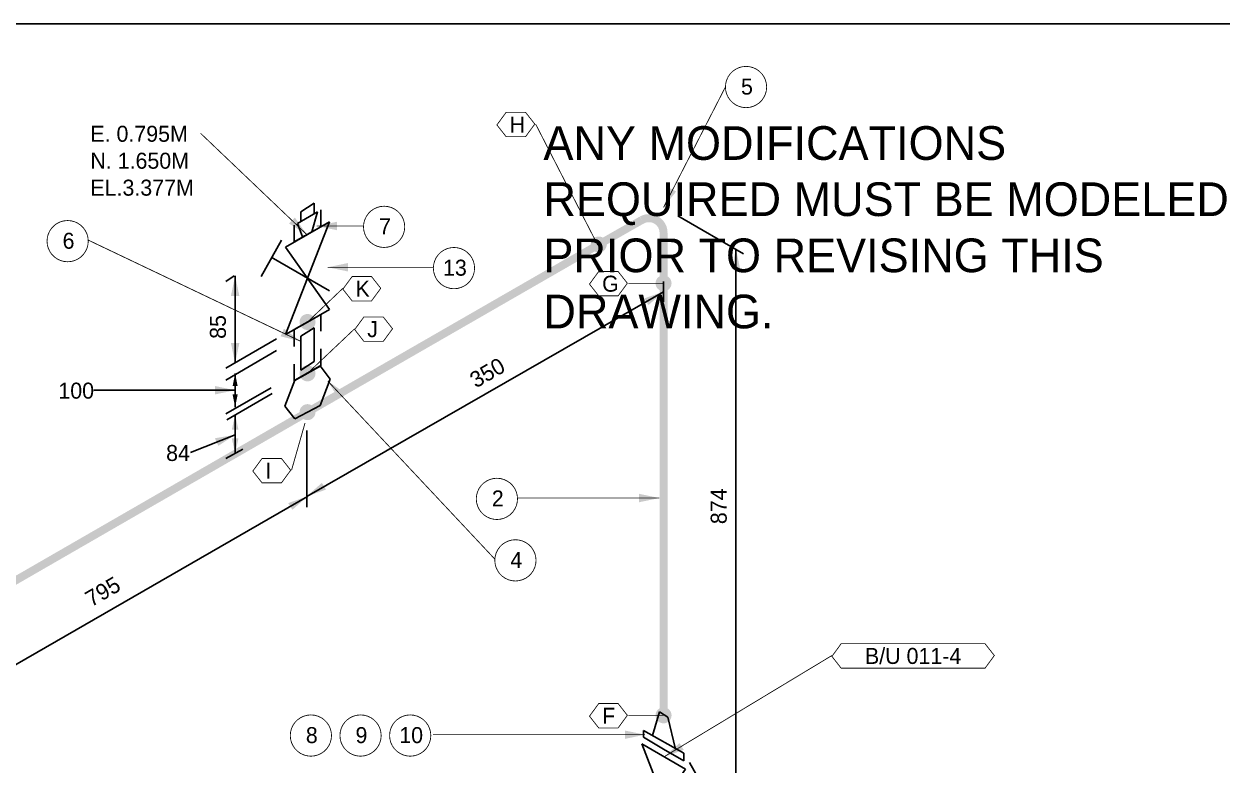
# Model space of a CAD drawing. Extents: x -4 to 431, y -3 to 272.
# Drawn here: x 122.7 to 265.1, y 180.2 to 268.2 of the extents above; entities that cross this region are included whole.
import ezdxf
from ezdxf.enums import TextEntityAlignment as Align

# ---------------------------------------------------------------- set-up
doc = ezdxf.new("R2010")
doc.units = 0
doc.header["$LTSCALE"] = 10
doc.layers.get('0').update_dxf_attribs({"lineweight": 0})
for name, color, linetype in [('BOM', 7, 'Continuous'), ('DIMENSION', 2, 'Continuous'), ('INTERNAL', 3, 'Continuous'), ('PIPE', 7, 'Continuous'), ('TEXT2', 40, 'Continuous'), ('Title Block', 255, 'Continuous'), ('TITLE BLOCK-TEXT', 12, 'Continuous'), ('WELDS', 7, 'Continuous')]:
    doc.layers.add(name, color=color, linetype=linetype)
doc.styles.add('framdcn', font='', dxfattribs={"height": 2.5})
doc.styles.add('HmNote', font='hm.shx')
doc.styles.add('Scovan Standard', font='', dxfattribs={"height": 2.5})
doc.styles.get("Standard").update_dxf_attribs({"font": ''})
doc.styles.get('framdcn').set_extended_font_data('Franklin Gothic Medium Cond')
doc.styles.get('Scovan Standard').set_extended_font_data('Franklin Gothic Medium Cond')
doc.styles.get('Standard').set_extended_font_data('Franklin Gothic Medium Cond')

# ---------------------------------------------------------------- blocks, each defined once
blk = doc.blocks.new('block14')
at = {"layer": 'TEXT2'}
blk.add_hatch(color=256, dxfattribs=at).paths.add_polyline_path([(0, 0), (-2.4, -0.5), (-2.4, 0.5)])
at = {"layer": 'TEXT2', "linetype": 'ByBlock', "const_width": 0.1, "flags": 128}
blk.add_lwpolyline([(-25.2, 0), (0, 0)], dxfattribs=at)
blk = doc.blocks.new('block15')
at = {"layer": 'TEXT2'}
blk.add_hatch(color=256, dxfattribs=at).paths.add_polyline_path([(0, 0), (-2.4, -0.5), (-2.4, 0.5)])
at = {"layer": 'TEXT2', "linetype": 'ByBlock', "const_width": 0.1, "flags": 128}
blk.add_lwpolyline([(-16.8, 0), (0, 0)], dxfattribs=at)
blk = doc.blocks.new('block16')
at = {"layer": 'TEXT2'}
blk.add_hatch(color=256, dxfattribs=at).paths.add_polyline_path([(0, 0), (0.7, 2.3), (1.5, 1.9)])
at = {"layer": 'TEXT2', "linetype": 'ByBlock', "const_width": 0.1, "flags": 128}
blk.add_lwpolyline([(7.4, 14.399), (0, 0)], dxfattribs=at)
blk = doc.blocks.new('block17')
at = {"layer": 'TEXT2'}
blk.add_hatch(color=256, dxfattribs=at).paths.add_polyline_path([(0, 0), (2, -1.4), (1.3, -2.1)])
at = {"layer": 'TEXT2', "linetype": 'ByBlock', "const_width": 0.1, "flags": 128}
blk.add_lwpolyline([(19.9, -21.2), (0, 0)], dxfattribs=at)
blk = doc.blocks.new('block18')
at = {"layer": 'TEXT2'}
blk.add_hatch(color=256, dxfattribs=at).paths.add_polyline_path([(0, 0), (-2.4, 0.6), (-2, 1.5)])
at = {"layer": 'TEXT2', "linetype": 'ByBlock', "const_width": 0.1, "flags": 128}
blk.add_lwpolyline([(-25.2, 12), (0, 0)], dxfattribs=at)
blk = doc.blocks.new('block19')
at = {"layer": 'TEXT2'}
blk.add_hatch(color=256, dxfattribs=at).paths.add_polyline_path([(0, 0), (2.4, 0.5), (2.4, -0.5)])
at = {"layer": 'TEXT2', "linetype": 'ByBlock', "const_width": 0.1, "flags": 128}
blk.add_lwpolyline([(12.6, 0), (0, 0)], dxfattribs=at)
blk = doc.blocks.new('block20')
at = {"layer": 'TEXT2'}
blk.add_hatch(color=256, dxfattribs=at).paths.add_polyline_path([(0, 0), (-2.1, 1.3), (-1.4, 2)])
at = {"layer": 'TEXT2', "linetype": 'ByBlock', "const_width": 0.1, "flags": 128}
blk.add_lwpolyline([(-12.6, 12), (0, 0)], dxfattribs=at)
blk = doc.blocks.new('block21')
at = {"layer": 'TEXT2', "style": 'framdcn'}
for s, p in [('E. 0.795M', (0, 0)), ('N. 1.650M', (0, -3.2)), ('EL.3.377M', (0, -6.4))]:
    blk.add_text(s, height=1.9, dxfattribs=at).set_placement(p)
blk = doc.blocks.new('block22')
at = {"layer": 'TEXT2'}
blk.add_hatch(color=256, dxfattribs=at).paths.add_polyline_path([(0, 0), (2.4, 0.5), (2.4, -0.5)])
at = {"layer": 'TEXT2', "linetype": 'ByBlock', "const_width": 0.1, "flags": 128}
blk.add_lwpolyline([(5.6, 0), (0, 0)], dxfattribs=at)
blk = doc.blocks.new('block39')
at = {"layer": 'PIPE', "linetype": 'ByBlock', "flags": 128}
for points in [[(-2.6, 11.9), (2.6, 8.9)], [(2.6, -1.5), (-2.6, 11.9)], [(2.6, 8.9), (-2.6, 1.5)], [(3.1, 9.7), (5.5, 5.4)], [(4.3, 7.7), (-2.6, 3.7)], [(-2.6, 1.5), (0, 0)], [(0, 0), (2.6, -1.5)]]:
    blk.add_lwpolyline(points, dxfattribs=at)
at = {"flags": 1}
for tag in ['Tag', 'UCI', 'Pipe Ref', 'Description', 'Key']:
    blk.add_attdef(tag, (0, 0), '', height=1, dxfattribs=at)
blk = doc.blocks.new('block40')
at = {"layer": 'PIPE', "linetype": 'ByBlock', "flags": 128}
for points in [[(-0.5, 4.4), (-1.3, 1.6)], [(0.5, 3.8), (-0.5, 4.4)], [(1.4, 0), (0.5, 3.8)], [(-2.4, 2.2), (-2.4, 1.4)], [(2.4, -0.5), (-2.4, 2.2)], [(-2.4, 1.4), (0, 0)], [(0, 0), (2.4, -1.4)], [(2.4, -1.4), (2.4, -0.5)]]:
    blk.add_lwpolyline(points, dxfattribs=at)
at = {"flags": 1}
for tag in ['Tag', 'UCI', 'Pipe Ref', 'Description', 'Key']:
    blk.add_attdef(tag, (0, 0), '', height=1, dxfattribs=at)
blk = doc.blocks.new('block41')
at = {"layer": 'PIPE', "linetype": 'ByBlock', "const_width": 0.95, "flags": 128}
blk.add_lwpolyline([(0, 51.3), (0, 0)], dxfattribs=at)
at = {"flags": 1}
for tag in ['Tag', 'UCI', 'Pipe Ref', 'Description', 'Key']:
    blk.add_attdef(tag, (0, 0), '', height=1, dxfattribs=at)
blk = doc.blocks.new('block42')
at = {"layer": 'PIPE', "linetype": 'ByBlock', "const_width": 0.95, "flags": 128}
for points in [[(-5.97, -1.4), (-0.87, 1.5)], [(-0.87, 1.5), (-0.59, 1.63), (-0.3, 1.71), (0, 1.73), (0.3, 1.71), (0.59, 1.63), (0.87, 1.5), (1.11, 1.33), (1.33, 1.11), (1.5, 0.87), (1.63, 0.59), (1.71, 0.3), (1.73, 0)], [(1.73, 0), (1.73, -6)]]:
    blk.add_lwpolyline(points, dxfattribs=at)
at = {"flags": 1}
for tag in ['Tag', 'UCI', 'Pipe Ref', 'Description', 'Key']:
    blk.add_attdef(tag, (0, 0), '', height=1, dxfattribs=at)
blk = doc.blocks.new('block43')
at = {"layer": 'PIPE', "linetype": 'ByBlock', "const_width": 0.95, "flags": 128}
blk.add_lwpolyline([(-34.6, -19.9), (0, 0)], dxfattribs=at)
at = {"flags": 1}
for tag in ['Tag', 'UCI', 'Pipe Ref', 'Description', 'Key']:
    blk.add_attdef(tag, (0, 0), '', height=1, dxfattribs=at)
blk = doc.blocks.new('block44')
at = {"layer": 'PIPE', "linetype": 'ByBlock', "flags": 128}
for points in [[(1.6, 5.5), (1.6, 7.5)], [(-1.6, 5.7), (-1.6, 3.7)], [(-1.6, 3.7), (1.6, 5.5)], [(-1.5, 3.8), (1.5, 5.5)], [(1.5, 5.5), (2.7, 3.9)], [(-2.7, 0.7), (-1.5, 3.8)], [(2.7, 3.9), (1.5, 0.8)], [(-1.5, -0.8), (-2.7, 0.7)], [(0, 0), (-1.5, -0.8)], [(1.5, 0.8), (0, 0)]]:
    blk.add_lwpolyline(points, dxfattribs=at)
at = {"flags": 1}
for tag in ['Tag', 'UCI', 'Pipe Ref', 'Description', 'Key']:
    blk.add_attdef(tag, (0, 0), '', height=1, dxfattribs=at)
blk = doc.blocks.new('block45')
at = {"layer": 'PIPE', "linetype": 'ByBlock', "flags": 128}
for points in [[(-0.8, 3.5), (0.8, 4.5)], [(0.8, 4.5), (0.8, 0.5)], [(-0.8, -0.5), (-0.8, 3.5)], [(0, 0), (-0.8, -0.5)], [(0.8, 0.5), (0, 0)]]:
    blk.add_lwpolyline(points, dxfattribs=at)
at = {"flags": 1}
for tag in ['Tag', 'UCI', 'Pipe Ref', 'Description', 'Key']:
    blk.add_attdef(tag, (0, 0), '', height=1, dxfattribs=at)
blk = doc.blocks.new('block46')
at = {"layer": 'PIPE', "linetype": 'ByBlock', "flags": 128}
for points in [[(0, 12.4), (0, 14.4)], [(1, 13), (-4.2, 10)], [(-4.2, -0.4), (1, 13)], [(-3.2, 12.6), (-3.2, 10.6)], [(-3.2, 10.6), (0, 12.4)], [(-4.7, 10.8), (-7.1, 6.5)], [(-4.2, 10), (1, 2.6)], [(-5.9, 8.8), (1, 4.8)], [(-3.2, 0.2), (0, 2)], [(1, 2.6), (-1.6, 1.1)], [(0, 2), (0, 0)], [(-1.6, 1.1), (-4.2, -0.4)], [(-3.2, -1.8), (-3.2, 0.2)]]:
    blk.add_lwpolyline(points, dxfattribs=at)
at = {"flags": 1}
for tag in ['Tag', 'UCI', 'Pipe Ref', 'Description', 'Key']:
    blk.add_attdef(tag, (0, 0), '', height=1, dxfattribs=at)
blk = doc.blocks.new('block47')
at = {"layer": 'PIPE', "linetype": 'ByBlock', "flags": 128}
for points in [[(-0.8, 2.7), (0.8, 3.7)], [(0.8, 3.7), (0.8, 2.5)], [(-1.2, 1.3), (1.2, 2.7)], [(-0.8, 1.5), (-0.8, 2.7)], [(1.2, 2.7), (0.5, 0.3)], [(-0.6, -0.3), (-1.2, 1.3)], [(0, 0), (-0.6, -0.3)], [(0.5, 0.3), (0, 0)]]:
    blk.add_lwpolyline(points, dxfattribs=at)
at = {"flags": 1}
for tag in ['Tag', 'UCI', 'Pipe Ref', 'Description', 'Key']:
    blk.add_attdef(tag, (0, 0), '', height=1, dxfattribs=at)
blk = doc.blocks.new('block48')
at = {"layer": 'PIPE', "linetype": 'ByBlock', "const_width": 0.95, "flags": 128}
for points in [[(-47.9, -27.6), (0, 0)], [(-104.1, -60), (-47.9, -27.6)]]:
    blk.add_lwpolyline(points, dxfattribs=at)
at = {"flags": 1}
for tag in ['Tag', 'UCI', 'Pipe Ref', 'Description', 'Key']:
    blk.add_attdef(tag, (0, 0), '', height=1, dxfattribs=at)
blk = doc.blocks.new('block57')
at = {"layer": 'WELDS'}
h = blk.add_hatch(color=256, dxfattribs=at)
edge = h.paths.add_edge_path(flags=0)
edge.add_arc((0, 0), 0.95, 0, 360)
at = {"flags": 1}
for tag in ['Tag', 'UCI', 'Pipe Ref', 'Description', 'Key']:
    blk.add_attdef(tag, (0, 0), '', height=1, dxfattribs=at)
blk = doc.blocks.new('block58')
at = {"layer": 'WELDS'}
h = blk.add_hatch(color=256, dxfattribs=at)
edge = h.paths.add_edge_path(flags=0)
edge.add_arc((0, 0), 0.95, 0, 360)
at = {"flags": 1}
for tag in ['Tag', 'UCI', 'Pipe Ref', 'Description', 'Key']:
    blk.add_attdef(tag, (0, 0), '', height=1, dxfattribs=at)
blk = doc.blocks.new('block59')
at = {"layer": 'WELDS'}
h = blk.add_hatch(color=256, dxfattribs=at)
edge = h.paths.add_edge_path(flags=0)
edge.add_arc((0, 0), 0.95, 0, 360)
at = {"flags": 1}
for tag in ['Tag', 'UCI', 'Pipe Ref', 'Description', 'Key']:
    blk.add_attdef(tag, (0, 0), '', height=1, dxfattribs=at)
blk = doc.blocks.new('block60')
at = {"layer": 'WELDS'}
h = blk.add_hatch(color=256, dxfattribs=at)
edge = h.paths.add_edge_path(flags=0)
edge.add_arc((0, 0), 0.95, 0, 360)
at = {"flags": 1}
for tag in ['Tag', 'UCI', 'Pipe Ref', 'Description', 'Key']:
    blk.add_attdef(tag, (0, 0), '', height=1, dxfattribs=at)
blk = doc.blocks.new('block61')
at = {"layer": 'WELDS'}
h = blk.add_hatch(color=256, dxfattribs=at)
edge = h.paths.add_edge_path(flags=0)
edge.add_arc((0, 0), 0.95, 0, 360)
at = {"flags": 1}
for tag in ['Tag', 'UCI', 'Pipe Ref', 'Description', 'Key']:
    blk.add_attdef(tag, (0, 0), '', height=1, dxfattribs=at)
blk = doc.blocks.new('block62')
at = {"layer": 'WELDS'}
h = blk.add_hatch(color=256, dxfattribs=at)
edge = h.paths.add_edge_path(flags=0)
edge.add_arc((0, 0), 0.95, 0, 360)
at = {"flags": 1}
for tag in ['Tag', 'UCI', 'Pipe Ref', 'Description', 'Key']:
    blk.add_attdef(tag, (0, 0), '', height=1, dxfattribs=at)
blk = doc.blocks.new('tt-sv-iso-db')
at = {"layer": 'DEFPOINTS', "color": 1, "insert": (-196.72, -12.14), "char_height": 4, "width": 81.4864, "attachment_point": 2, "style": 'HmNote'}
blk.add_mtext('\\pxql;ANY MODIFICATIONS REQUIRED MUST BE MODELED PRIOR TO REVISING THIS DRAWING.', dxfattribs=at)
at = {"layer": 'TITLE BLOCK-TEXT', "color": 210, "style": 'Scovan Standard'}
for tag, p in [('CN', (-57.69, -221.76)), ('MOD_NO', (-41.21, -221.76)), ('INSULATION', (-49.45, -229.02)), ('PAINT', (-16.49, -229.02)), ('LN', (-32.97, -236.28)), ('CLIENTDWGNO', (-32.97, -243.54))]:
    blk.add_attdef(tag, text='', height=2, dxfattribs=at).set_placement(p, align=Align.MIDDLE_CENTER)
at = {"layer": 'TITLE BLOCK-TEXT', "color": 210, "lineweight": 30, "flags": 104}
blk.add_attdef('WPS', text='', height=2, dxfattribs=at).set_placement((-16.43, -221.76), align=Align.MIDDLE_CENTER)
blk = doc.blocks.new('PADX-TBD')
at = {"layer": 'Title Block', "color": 255}
blk.add_line((0, 536.37), (843.77, 536.37), dxfattribs=at)
at = {"layer": 'TITLE BLOCK-TEXT', "color": 12, "style": 'Scovan Standard', "flags": 8}
for tag, p in [('REF_5', (25, 38.42)), ('REV_5', (352.84, 38.42)), ('PROJECT5', (504.32, 38.42)), ('DATE5', (525.83, 38.42)), ('BY5', (542.96, 38.42)), ('CHK5', (555.71, 38.42)), ('PE5', (568.45, 38.42)), ('REF_4', (25, 31.19)), ('REV_4', (352.84, 31.19)), ('PROJECT4', (504.32, 31.19)), ('DATE4', (525.83, 31.19)), ('BY4', (542.96, 31.19)), ('CHK4', (555.71, 31.19)), ('PE4', (568.45, 31.19)), ('REF_3', (25, 23.97)), ('REV_3', (352.84, 23.97)), ('PROJECT3', (504.32, 23.97)), ('DATE3', (525.83, 23.97)), ('BY3', (542.96, 23.97)), ('CHK3', (555.71, 23.97)), ('PE3', (568.45, 23.97)), ('REF_2', (25, 16.74)), ('REV_2', (352.84, 16.74)), ('PROJECT2', (504.32, 16.74)), ('DATE2', (525.83, 16.74)), ('BY2', (542.96, 16.74)), ('CHK2', (555.71, 16.74)), ('PE2', (568.45, 16.74)), ('REF_1', (25, 9.51)), ('REV_1', (352.84, 9.51)), ('PROJECT1', (504.32, 9.51)), ('DATE1', (525.83, 9.51)), ('BY1', (542.96, 9.51)), ('CHK1', (555.71, 9.51)), ('PE1', (568.45, 9.51))]:
    blk.add_attdef(tag, text='', height=2.5, dxfattribs=at).set_placement(p, align=Align.MIDDLE_CENTER)
for tag, height, p in [('REF_5_DESC', 2.5, (52.27, 38.42)), ('REV_5_DESC', 2.5, (363.04, 38.42)), ('REF_4_DESC', 2.5, (52.27, 31.19)), ('REV_4_DESC', 2.5, (363.04, 31.19)), ('REF_3_DESC', 2.5, (52.27, 23.97)), ('REV_3_DESC', 2.5, (363.04, 23.97)), ('REF_2_DESC', 2.5, (52.27, 16.74)), ('REV_2_DESC', 2.5, (363.04, 16.74)), ('REF_1_DESC', 2.5, (52.27, 9.51)), ('REV_1_DESC', 2.5, (363.04, 9.51)), ('PATH', 2, (13, -2.9)), ('USER_PLOTTED', 2, (309, -2.9)), ('PLOT_DATE', 2, (348, -2.9))]:
    blk.add_attdef(tag, text='', height=height, dxfattribs=at).set_placement(p, align=Align.MIDDLE_LEFT)
at = {"layer": 'TITLE BLOCK-TEXT', "color": 12, "style": 'Scovan Standard'}
for tag, p in [('TITLE1', (747.45, 37.28)), ('LSD', (747.45, 31.28)), ('TITLE2', (747.45, 25.28)), ('TITLE3', (747.45, 19.28)), ('CLIENTDRAWINGNO', (686.57, 5.99)), ('RN', (838.5, 5.99))]:
    blk.add_attdef(tag, text='', height=4, dxfattribs=at).set_placement(p, align=Align.MIDDLE_CENTER)
at = {"layer": 'TITLE BLOCK-TEXT', "color": 210, "style": 'Scovan Standard', "flags": 8}
blk.add_attdef('DWGNO', text='', height=4, dxfattribs=at).set_placement((777.51, 5.99), align=Align.MIDDLE_CENTER)

msp = doc.modelspace()

# ---------------------------------------------------------------- hatches: boundary and pattern name
at = {"layer": 'DIMENSION'}
for points in [[(207.3, 241.5), (207.8, 239.1), (206.8, 239.1)], [(147.8, 238.3), (148.3, 235.9), (147.3, 235.9)], [(198.7, 236.4), (196.9, 234.8), (196.4, 235.6)], [(147.8, 227.9), (147.3, 230.3), (148.3, 230.3)], [(147.8, 226.7), (148.1, 225.2), (147.5, 225.2)], [(147.8, 224.7), (145.4, 224.2), (145.4, 225.2)], [(147.8, 222.7), (147.5, 224.2), (148.1, 224.2)], [(147.8, 221.8), (148.2, 220), (147.4, 220)], [(147.8, 219.4), (145.8, 218.1), (145.4, 219)], [(147.8, 217.2), (147.4, 219), (148.2, 219)], [(156.3, 212.1), (158.1, 213.7), (158.6, 212.9)], [(156.4, 212.1), (154.6, 210.5), (154.1, 211.3)]]:
    msp.add_hatch(color=256, dxfattribs=at).paths.add_polyline_path(points)
at = {"layer": 'INTERNAL'}
msp.add_hatch(color=256, dxfattribs=at).paths.add_polyline_path([(198.8, 181.2), (200.6, 182.8), (201.1, 182)])

# ---------------------------------------------------------------- linework, layer by layer
at = {"layer": 'DIMENSION', "linetype": 'ByBlock', "flags": 128}
for points in [[(200.4, 245.4), (208.2, 240.9)], [(207.3, 241.5), (207.3, 177.2)], [(147.7, 238.3), (146.7, 237.6)], [(147.8, 238.3), (147.8, 227.9)], [(198.7, 236.4), (156.3, 212.1)], [(198.7, 237.6), (198.7, 235.2)], [(152.7, 230.8), (146.7, 227.3)], [(152.7, 229.4), (146.7, 225.9)], [(147.8, 226.7), (147.8, 222.7)], [(152.1, 225), (146.7, 221.9)], [(131, 224.7), (147.8, 224.7)], [(152.2, 224.3), (146.8, 221.2)], [(147.8, 221.8), (147.8, 217.2)], [(142.5, 217.3), (147.8, 219.4)], [(156.3, 219.9), (156.3, 210.8)], [(148.7, 217.7), (146.7, 216.6)], [(156.4, 212.1), (48.2, 149.8)]]:
    msp.add_lwpolyline(points, dxfattribs=at)
at = {"layer": 'INTERNAL', "linetype": 'ByBlock', "const_width": 0.1, "flags": 128}
msp.add_lwpolyline([(219.8, 191.7), (218.7, 193.1), (219.8, 194.6), (236.9, 194.6), (238, 193.2), (236.9, 191.7)], close=True, dxfattribs=at)
msp.add_lwpolyline([(218.7, 193.2), (198.8, 181.2)], dxfattribs=at)
at = {"layer": 'TEXT2', "linetype": 'ByBlock', "const_width": 0.1, "flags": 128}
for points in [[(210.91, 260.27), (210.8, 259.86), (210.62, 259.48), (210.38, 259.13), (210.07, 258.82), (209.72, 258.58), (209.34, 258.4), (208.93, 258.29), (208.5, 258.25), (208.07, 258.29), (207.66, 258.4), (207.28, 258.58), (206.93, 258.82), (206.62, 259.13), (206.38, 259.48), (206.2, 259.86), (206.09, 260.27), (206.05, 260.7), (206.09, 261.13), (206.2, 261.54), (206.38, 261.93), (206.62, 262.27), (206.93, 262.58), (207.28, 262.82), (207.66, 263), (208.07, 263.11), (208.5, 263.15), (208.93, 263.11), (209.34, 263), (209.72, 262.82), (210.07, 262.58), (210.38, 262.27), (210.62, 261.93), (210.8, 261.54), (210.91, 261.13), (210.95, 260.7)], [(167.91, 243.67), (167.8, 243.26), (167.62, 242.88), (167.38, 242.53), (167.07, 242.22), (166.72, 241.98), (166.34, 241.8), (165.93, 241.69), (165.5, 241.65), (165.07, 241.69), (164.66, 241.8), (164.28, 241.98), (163.93, 242.22), (163.62, 242.53), (163.38, 242.88), (163.2, 243.26), (163.09, 243.67), (163.05, 244.1), (163.09, 244.53), (163.2, 244.94), (163.38, 245.32), (163.62, 245.67), (163.93, 245.98), (164.28, 246.22), (164.66, 246.4), (165.07, 246.51), (165.5, 246.55), (165.93, 246.51), (166.34, 246.4), (166.72, 246.22), (167.07, 245.98), (167.38, 245.67), (167.62, 245.32), (167.8, 244.94), (167.91, 244.53), (167.95, 244.1)], [(130.31, 241.97), (130.2, 241.56), (130.02, 241.18), (129.78, 240.83), (129.47, 240.52), (129.12, 240.28), (128.74, 240.1), (128.33, 239.99), (127.9, 239.95), (127.47, 239.99), (127.06, 240.1), (126.67, 240.28), (126.33, 240.52), (126.02, 240.83), (125.78, 241.18), (125.6, 241.56), (125.49, 241.97), (125.45, 242.4), (125.49, 242.83), (125.6, 243.24), (125.78, 243.62), (126.02, 243.97), (126.33, 244.28), (126.67, 244.52), (127.06, 244.7), (127.47, 244.81), (127.9, 244.85), (128.33, 244.81), (128.74, 244.7), (129.12, 244.52), (129.47, 244.28), (129.78, 243.97), (130.02, 243.62), (130.2, 243.24), (130.31, 242.83), (130.35, 242.4)], [(176.21, 238.77), (176.1, 238.36), (175.92, 237.97), (175.68, 237.63), (175.37, 237.32), (175.03, 237.08), (174.64, 236.9), (174.23, 236.79), (173.8, 236.75), (173.37, 236.79), (172.96, 236.9), (172.57, 237.08), (172.23, 237.32), (171.92, 237.63), (171.68, 237.97), (171.5, 238.36), (171.39, 238.77), (171.35, 239.2), (171.39, 239.63), (171.5, 240.04), (171.68, 240.43), (171.92, 240.77), (172.23, 241.08), (172.57, 241.32), (172.96, 241.5), (173.37, 241.61), (173.8, 241.65), (174.23, 241.61), (174.64, 241.5), (175.03, 241.32), (175.37, 241.08), (175.68, 240.77), (175.92, 240.43), (176.1, 240.04), (176.21, 239.63), (176.25, 239.2)], [(181.31, 211.37), (181.2, 210.96), (181.02, 210.57), (180.78, 210.23), (180.47, 209.92), (180.12, 209.68), (179.74, 209.5), (179.33, 209.39), (178.9, 209.35), (178.47, 209.39), (178.06, 209.5), (177.68, 209.68), (177.33, 209.92), (177.02, 210.23), (176.78, 210.57), (176.6, 210.96), (176.49, 211.37), (176.45, 211.8), (176.49, 212.23), (176.6, 212.64), (176.78, 213.03), (177.02, 213.37), (177.33, 213.68), (177.68, 213.92), (178.06, 214.1), (178.47, 214.21), (178.9, 214.25), (179.33, 214.21), (179.74, 214.1), (180.12, 213.92), (180.47, 213.68), (180.78, 213.37), (181.02, 213.03), (181.2, 212.64), (181.31, 212.23), (181.35, 211.8)], [(183.51, 204.07), (183.4, 203.66), (183.22, 203.28), (182.98, 202.93), (182.67, 202.62), (182.32, 202.38), (181.94, 202.2), (181.53, 202.09), (181.1, 202.05), (180.67, 202.09), (180.26, 202.2), (179.88, 202.38), (179.53, 202.62), (179.22, 202.93), (178.98, 203.28), (178.8, 203.66), (178.69, 204.07), (178.65, 204.5), (178.69, 204.93), (178.8, 205.34), (178.98, 205.72), (179.22, 206.07), (179.53, 206.38), (179.88, 206.62), (180.26, 206.8), (180.67, 206.91), (181.1, 206.95), (181.53, 206.91), (181.94, 206.8), (182.32, 206.62), (182.67, 206.38), (182.98, 206.07), (183.22, 205.72), (183.4, 205.34), (183.51, 204.93), (183.55, 204.5)], [(159.21, 183.27), (159.1, 182.86), (158.92, 182.47), (158.68, 182.13), (158.37, 181.82), (158.03, 181.58), (157.64, 181.4), (157.23, 181.29), (156.8, 181.25), (156.37, 181.29), (155.96, 181.4), (155.57, 181.58), (155.23, 181.82), (154.92, 182.13), (154.68, 182.47), (154.5, 182.86), (154.39, 183.27), (154.35, 183.7), (154.39, 184.13), (154.5, 184.54), (154.68, 184.93), (154.92, 185.27), (155.23, 185.58), (155.57, 185.82), (155.96, 186), (156.37, 186.11), (156.8, 186.15), (157.23, 186.11), (157.64, 186), (158.03, 185.82), (158.37, 185.58), (158.68, 185.27), (158.92, 184.93), (159.1, 184.54), (159.21, 184.13), (159.25, 183.7)], [(165.11, 183.27), (165, 182.86), (164.82, 182.47), (164.58, 182.13), (164.27, 181.82), (163.93, 181.58), (163.54, 181.4), (163.13, 181.29), (162.7, 181.25), (162.27, 181.29), (161.86, 181.4), (161.47, 181.58), (161.13, 181.82), (160.82, 182.13), (160.58, 182.47), (160.4, 182.86), (160.29, 183.27), (160.25, 183.7), (160.29, 184.13), (160.4, 184.54), (160.58, 184.93), (160.82, 185.27), (161.13, 185.58), (161.47, 185.82), (161.86, 186), (162.27, 186.11), (162.7, 186.15), (163.13, 186.11), (163.54, 186), (163.93, 185.82), (164.27, 185.58), (164.58, 185.27), (164.82, 184.93), (165, 184.54), (165.11, 184.13), (165.15, 183.7)], [(171.01, 183.27), (170.9, 182.86), (170.72, 182.47), (170.48, 182.13), (170.17, 181.82), (169.82, 181.58), (169.44, 181.4), (169.03, 181.29), (168.6, 181.25), (168.17, 181.29), (167.76, 181.4), (167.38, 181.58), (167.03, 181.82), (166.72, 182.13), (166.48, 182.47), (166.3, 182.86), (166.19, 183.27), (166.15, 183.7), (166.19, 184.13), (166.3, 184.54), (166.48, 184.93), (166.72, 185.27), (167.03, 185.58), (167.38, 185.82), (167.76, 186), (168.17, 186.11), (168.6, 186.15), (169.03, 186.11), (169.44, 186), (169.82, 185.82), (170.17, 185.58), (170.48, 185.27), (170.72, 184.93), (170.9, 184.54), (171.01, 184.13), (171.05, 183.7)]]:
    msp.add_lwpolyline(points, close=True, dxfattribs=at)
at = {"layer": 'TEXT2', "color": 20, "linetype": 'ByBlock', "const_width": 0.1, "flags": 128}
for points in [[(180, 254.8), (178.9, 256.2), (180, 257.7), (182.3, 257.7), (183.4, 256.3), (182.3, 254.8)], [(161.7, 235.3), (160.6, 236.7), (161.7, 238.2), (164, 238.2), (165.1, 236.8), (164, 235.3)], [(191, 235.9), (189.9, 237.3), (191, 238.8), (193.3, 238.8), (194.4, 237.4), (193.3, 235.9)], [(163.1, 230.5), (162, 231.9), (163.1, 233.4), (165.4, 233.4), (166.5, 232), (165.4, 230.5)], [(151, 213.7), (149.9, 215.1), (151, 216.6), (153.3, 216.6), (154.4, 215.2), (153.3, 213.7)], [(191, 184.6), (189.9, 186), (191, 187.5), (193.3, 187.5), (194.4, 186.1), (193.3, 184.6)]]:
    msp.add_lwpolyline(points, close=True, dxfattribs=at)
at = {"layer": 'TEXT2', "linetype": 'ByBlock', "const_width": 0.1, "flags": 128}
for points in [[(183.5, 256.3), (190.9, 241.9)], [(160.6, 236.8), (156.4, 232.8)], [(194.5, 237.4), (198.7, 237.4)], [(162, 232), (156.4, 226.7)], [(154.5, 215.2), (156.1, 220.8)], [(194.5, 186.1), (198.7, 186.1)]]:
    msp.add_lwpolyline(points, dxfattribs=at)

# ---------------------------------------------------------------- block references
at = {"xscale": 0.5, "yscale": 0.5, "zscale": 0.5}
msp.add_blockref('PADX-TBD', (0, 0), dxfattribs=at)
at = {"layer": 'BOM'}
msp.add_blockref('tt-sv-iso-db', (421.89, 268.19), dxfattribs=at)
at = {"layer": 'PIPE'}
for name, p in [('block47', (156.4, 243.2)), ('block46', (158, 231.7)), ('block42', (196.97, 243.4)), ('block43', (191, 242)), ('block41', (198.7, 186.1)), ('block45', (156.4, 227.6)), ('block44', (156.4, 222.1)), ('block48', (156.4, 222.1)), ('block40', (198.7, 182.1)), ('block39', (198.7, 170.8))]:
    msp.add_blockref(name, p, dxfattribs=at)
at = {"layer": 'TEXT2'}
for name, p in [('block16', (198.7, 246.4)), ('block21', (130.6, 254.2)), ('block20', (156.3, 243.2)), ('block22', (157.5, 244.2)), ('block18', (155.6, 230.5)), ('block19', (158.8, 239.3)), ('block17', (158.8, 225.8)), ('block15', (198.2, 211.9)), ('block14', (196.5, 183.8))]:
    msp.add_blockref(name, p, dxfattribs=at)
at = {"layer": 'WELDS'}
for name, p in [('block59', (191, 242)), ('block58', (198.7, 237.4)), ('block62', (156.4, 232.8)), ('block61', (156.4, 226.7)), ('block60', (156.4, 222.1)), ('block57', (198.7, 186.1))]:
    msp.add_blockref(name, p, dxfattribs=at)

# ---------------------------------------------------------------- texts
at = {"layer": 'DIMENSION', "style": 'framdcn'}
for s, rotation, p in [('85', 90, (146.7, 230.8)), ('350', 30, (176.4, 224.9)), ('874', 90, (206.2, 208.8)), ('795', 30, (130.71, 198.92))]:
    msp.add_text(s, height=1.9, rotation=rotation, dxfattribs=at).set_placement(p)
for s, p in [('100', (126.8, 223.7)), ('84', (139.6, 216.3))]:
    msp.add_text(s, height=1.9, dxfattribs=at).set_placement(p)
at = {"layer": 'INTERNAL', "style": 'framdcn'}
msp.add_text('B/U 011-4', height=1.9, dxfattribs=at).set_placement((228.35, 193.15), align=Align.MIDDLE_CENTER)
at = {"layer": 'TEXT2', "style": 'framdcn'}
for s, p in [('5', (207.9, 259.8)), ('H', (180.4, 255.3)), ('7', (164.9, 243.2)), ('6', (127.3, 241.5)), ('13', (172.5, 238.3)), ('G', (191.4, 236.4)), ('K', (162.1, 235.8)), ('J', (163.5, 231)), ('I', (151.4, 214.2)), ('2', (178.3, 210.9)), ('4', (180.5, 203.6)), ('F', (191.4, 185.1)), ('8', (156.2, 182.8)), ('9', (162.1, 182.8)), ('10', (167.3, 182.8))]:
    msp.add_text(s, height=1.9, dxfattribs=at).set_placement(p)

doc.saveas('drawing.dxf')
